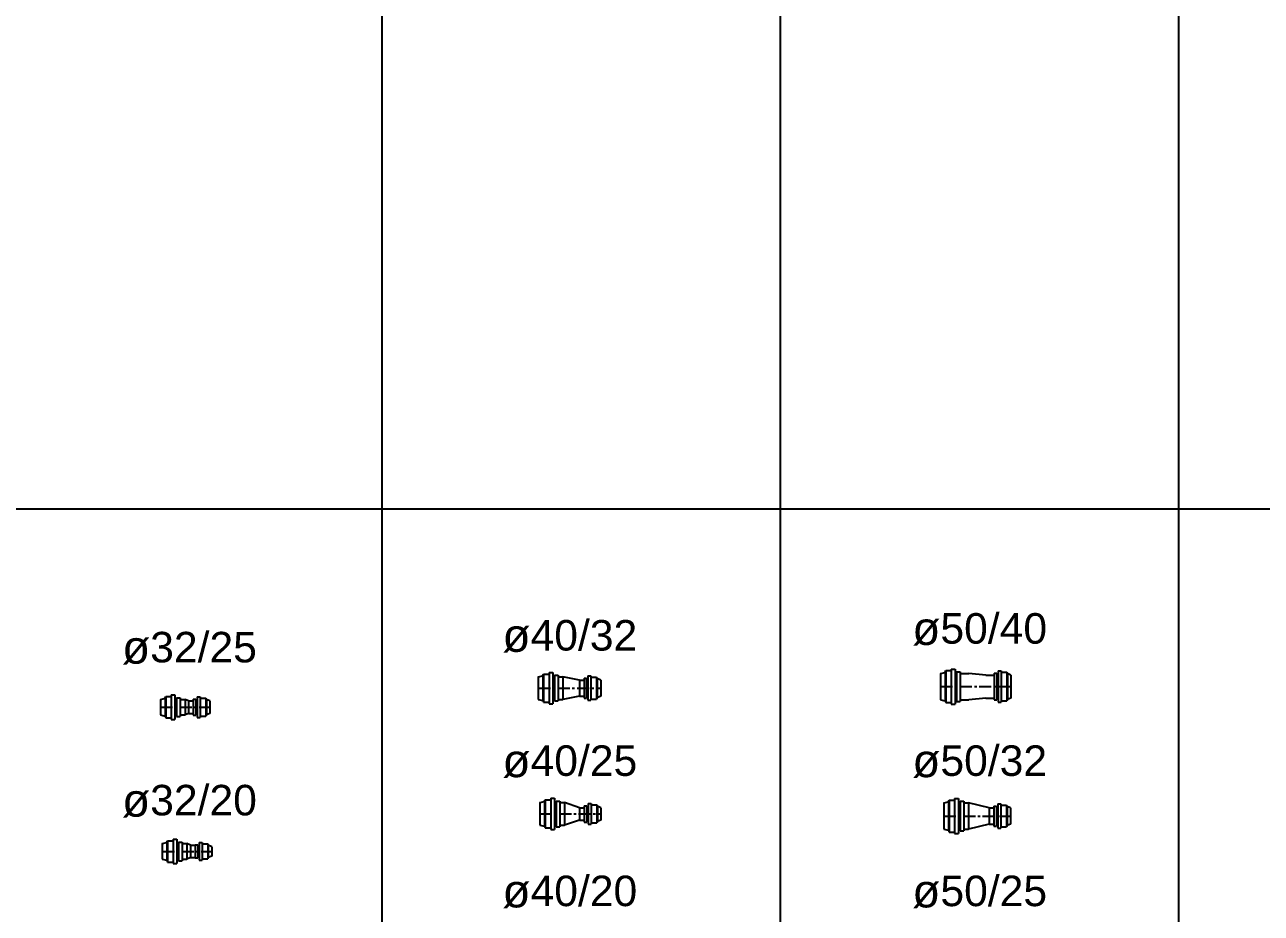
# Model space of a CAD drawing. Header units: millimetres. Extents: x 1218 to 72853, y -34712 to 16286.
# Drawn here: x 23928 to 27168, y -12388 to -10059 of the extents above; entities that cross this region are included whole.
import ezdxf

# ---------------------------------------------------------------- set-up
doc = ezdxf.new("R2010")
doc.units = ezdxf.units.MM
doc.linetypes.add('CENTER', pattern=[50.8, 31.75, -6.35, 6.35, -6.35])
doc.styles.get("Standard").update_dxf_attribs({"font": 'arial.ttf'})

# ---------------------------------------------------------------- blocks, each defined once
blk = doc.blocks.new('GIAM-D50x40 HDPE')
at = {"linetype": 'Continuous'}
for p, q in [((-75.3, 34.5), (-63.3, 37.3)), ((-75.3, 34.5), (-75.3, -34.5)), ((-63.3, 37.3), (-61.3, 41.8)), ((-61.3, 41.8), (-47, 41.8)), ((-47, 46), (-37.1, 46)), ((-32.8, 34.5), (-37.1, 34.5)), ((-32.8, 38.7), (-23.3, 38.7)), ((-23.3, 38.7), (-23.3, -38.7)), ((-23.3, 34.5), (-0.9, 34.5)), ((43.5, 30.2), (-0.9, 34.5)), ((65.9, 35.1), (65.9, -35.1)), ((65.9, 35.1), (72.5, 35.1)), ((76, 41), (83.9, 41)), ((83.9, 37.6), (98.8, 37.6)), ((100.3, 34.1), (98.8, 37.6)), ((109.6, 30.2), (100.3, 34.1)), ((43.5, 30.2), (65.9, 30.2)), ((72.5, 30.2), (76, 30.2)), ((109.6, 30.2), (109.6, -30.2)), ((43.5, -30.2), (-0.9, -34.5)), ((43.5, -30.2), (65.9, -30.2)), ((72.5, -30.2), (76, -30.2)), ((109.6, -30.2), (100.3, -34.1)), ((-75.3, -34.5), (-63.3, -37.3)), ((-63.3, -37.3), (-61.3, -41.8)), ((-61.3, -41.8), (-47, -41.8)), ((-47, -46), (-37.1, -46)), ((-32.8, -34.5), (-37.1, -34.5)), ((-32.8, -38.7), (-23.3, -38.7)), ((-23.3, -34.5), (-0.9, -34.5)), ((65.9, -35.1), (72.5, -35.1)), ((76, -41), (83.9, -41)), ((83.9, -37.6), (98.8, -37.6)), ((100.3, -34.1), (98.8, -37.6))]:
    blk.add_line(p, q, dxfattribs=at)
at = {"color": 8, "linetype": 'Continuous'}
for p, q in [((-63.3, 37.3), (-63.3, -37.3)), ((-61.3, 41.8), (-61.3, -41.8)), ((-47, 46), (-47, -46)), ((-37.1, 46), (-37.1, -46)), ((-32.8, 38.7), (-32.8, -38.7)), ((72.5, 35.1), (72.5, -35.1)), ((76, 41), (76, -41)), ((83.9, 41), (83.9, -41)), ((98.8, 37.6), (98.8, -37.6)), ((100.3, 34.1), (100.3, -34.1))]:
    blk.add_line(p, q, dxfattribs=at)
at = {"color": 8, "linetype": 'CENTER'}
blk.add_line((-75.3, 0), (109.6, 0), dxfattribs=at)
at = {"linetype": 'Continuous', "flags": 1}
for p in [(-47, 0), (83.9, 0)]:
    blk.add_attdef('AMC', p, '', height=0.5, dxfattribs=at)
blk = doc.blocks.new('GIAM-D40x32 HDPE')
at = {"linetype": 'Continuous'}
for p, q in [((-60, 32.3), (-58.1, 36.8)), ((-58.1, 36.8), (-43.8, 36.8)), ((-43.8, 41), (-33.9, 41)), ((-29.6, 33.7), (-20.1, 33.7)), ((-20.1, 33.7), (-20.1, -33.7)), ((-72.1, 29.5), (-60, 32.3)), ((-72.1, 29.5), (-72.1, -29.5)), ((-29.6, 29.5), (-33.9, 29.5)), ((-20.1, 29.5), (-7.6, 29.5)), ((35.7, 21.2), (-7.6, 29.5)), ((35.7, 21.2), (48.2, 21.2)), ((48.2, 26.2), (48.2, -26.2)), ((48.2, 26.2), (54.8, 26.2)), ((54.8, 21.2), (58.2, 21.2)), ((58.2, 32), (66.1, 32)), ((66.1, 28.6), (81, 28.6)), ((82.5, 25.1), (81, 28.6)), ((91.8, 21.2), (82.5, 25.1)), ((91.8, 21.2), (91.8, -21.2)), ((-72.1, -29.5), (-60, -32.3)), ((-60, -32.3), (-58.1, -36.8)), ((-29.6, -29.5), (-33.9, -29.5)), ((-20.1, -29.5), (-7.6, -29.5)), ((35.7, -21.2), (-7.6, -29.5)), ((35.7, -21.2), (48.2, -21.2)), ((48.2, -26.2), (54.8, -26.2)), ((54.8, -21.2), (58.2, -21.2)), ((58.2, -32), (66.1, -32)), ((66.1, -28.6), (81, -28.6)), ((82.5, -25.1), (81, -28.6)), ((91.8, -21.2), (82.5, -25.1)), ((-58.1, -36.8), (-43.8, -36.8)), ((-43.8, -41), (-33.9, -41)), ((-29.6, -33.7), (-20.1, -33.7))]:
    blk.add_line(p, q, dxfattribs=at)
at = {"color": 8, "linetype": 'Continuous'}
for p, q in [((-58.1, 36.8), (-58.1, -36.8)), ((-43.8, 41), (-43.8, -41)), ((-33.9, 41), (-33.9, -41)), ((-29.6, 33.7), (-29.6, -33.7)), ((-60, 32.3), (-60, -32.3)), ((-7.6, 29.5), (-7.6, -29.5)), ((35.7, 21.2), (35.7, -21.2)), ((54.8, 26.2), (54.8, -26.2)), ((58.2, 32), (58.2, -32)), ((66.1, 32), (66.1, -32)), ((81, 28.6), (81, -28.6)), ((82.5, 25.1), (82.5, -25.1))]:
    blk.add_line(p, q, dxfattribs=at)
at = {"color": 8, "linetype": 'CENTER'}
blk.add_line((-72.1, 0), (91.8, 0), dxfattribs=at)
at = {"linetype": 'Continuous', "flags": 1}
for p in [(-43.8, 0), (66.1, 0)]:
    blk.add_attdef('AMC', p, '', height=0.5, dxfattribs=at)
blk = doc.blocks.new('GIAM-D40x25 HDPE')
at = {"linetype": 'Continuous'}
for p, q in [((-55.1, 32.3), (-53.2, 36.8)), ((-53.2, 36.8), (-38.8, 36.8)), ((-38.8, 41), (-29, 41)), ((-24.6, 33.7), (-15.1, 33.7)), ((-15.1, 33.7), (-15.1, -33.7)), ((-67.2, 29.5), (-55.1, 32.3)), ((-67.2, 29.5), (-67.2, -29.5)), ((-24.6, 29.5), (-29, 29.5)), ((-15.1, 29.5), (-2.7, 29.5)), ((36.7, 16.2), (-2.7, 29.5)), ((36.7, 16.2), (49.1, 16.2)), ((49.1, 21.2), (49.1, -21.2)), ((49.1, 21.2), (55.7, 21.2)), ((55.7, 16.2), (59.2, 16.2)), ((59.2, 27), (67.1, 27)), ((67.1, 23.6), (81.9, 23.6)), ((83.5, 20.1), (81.9, 23.6)), ((92.7, 16.2), (83.5, 20.1)), ((92.7, 16.2), (92.7, -16.2)), ((-67.2, -29.5), (-55.1, -32.3)), ((-55.1, -32.3), (-53.2, -36.8)), ((-24.6, -29.5), (-29, -29.5)), ((-15.1, -29.5), (-2.7, -29.5)), ((36.7, -16.2), (-2.7, -29.5)), ((36.7, -16.2), (49.1, -16.2)), ((49.1, -21.2), (55.7, -21.2)), ((55.7, -16.2), (59.2, -16.2)), ((59.2, -27), (67.1, -27)), ((67.1, -23.6), (81.9, -23.6)), ((83.5, -20.1), (81.9, -23.6)), ((92.7, -16.2), (83.5, -20.1)), ((-53.2, -36.8), (-38.8, -36.8)), ((-38.8, -41), (-29, -41)), ((-24.6, -33.7), (-15.1, -33.7))]:
    blk.add_line(p, q, dxfattribs=at)
at = {"color": 8, "linetype": 'Continuous'}
for p, q in [((-53.2, 36.8), (-53.2, -36.8)), ((-38.8, 41), (-38.8, -41)), ((-29, 41), (-29, -41)), ((-24.6, 33.7), (-24.6, -33.7)), ((-55.1, 32.3), (-55.1, -32.3)), ((-2.7, 29.5), (-2.7, -29.5)), ((36.7, 16.2), (36.7, -16.2)), ((55.7, 21.2), (55.7, -21.2)), ((59.2, 27), (59.2, -27)), ((67.1, 27), (67.1, -27)), ((81.9, 23.6), (81.9, -23.6)), ((83.5, 20.1), (83.5, -20.1))]:
    blk.add_line(p, q, dxfattribs=at)
at = {"color": 8, "linetype": 'CENTER'}
blk.add_line((-67.2, 0), (92.7, 0), dxfattribs=at)
at = {"linetype": 'Continuous', "flags": 1}
for p in [(-38.8, 0), (67.1, 0)]:
    blk.add_attdef('AMC', p, '', height=0.5, dxfattribs=at)
blk = doc.blocks.new('GIAM-D32x20 HDPE')
at = {"linetype": 'Continuous'}
for p, q in [((-58.8, 20.5), (-46.7, 23.3)), ((-58.8, 20.5), (-58.8, -20.5)), ((-46.7, 23.3), (-44.8, 27.8)), ((-44.8, 27.8), (-30.4, 27.8)), ((-30.4, 32), (-20.6, 32)), ((-16.3, 20.5), (-20.6, 20.5)), ((-16.3, 24.7), (-6.7, 24.7)), ((-6.7, 24.7), (-6.7, -24.7)), ((-6.7, 20.5), (5.7, 20.5)), ((15.1, 16.2), (5.7, 20.5)), ((15.1, 16.2), (27.5, 16.2)), ((27.5, 17.2), (27.5, -17.2)), ((27.5, 17.2), (34.1, 17.2)), ((34.1, 12.2), (37.6, 12.2)), ((37.6, 23), (45.5, 23)), ((45.5, 19.6), (60.4, 19.6)), ((61.9, 16.1), (60.4, 19.6)), ((71.1, 12.2), (61.9, 16.1)), ((71.1, 12.2), (71.1, -12.2)), ((-58.8, -20.5), (-46.7, -23.3)), ((-46.7, -23.3), (-44.8, -27.8)), ((-44.8, -27.8), (-30.4, -27.8)), ((-30.4, -32), (-20.6, -32)), ((-16.3, -20.5), (-20.6, -20.5)), ((-16.3, -24.7), (-6.7, -24.7)), ((-6.7, -20.5), (5.7, -20.5)), ((15.1, -16.2), (5.7, -20.5)), ((15.1, -16.2), (27.5, -16.2)), ((27.5, -17.2), (34.1, -17.2)), ((34.1, -12.2), (37.6, -12.2)), ((37.6, -23), (45.5, -23)), ((45.5, -19.6), (60.4, -19.6)), ((61.9, -16.1), (60.4, -19.6)), ((71.1, -12.2), (61.9, -16.1))]:
    blk.add_line(p, q, dxfattribs=at)
at = {"color": 8, "linetype": 'CENTER'}
blk.add_line((-58.8, 0), (71.1, 0), dxfattribs=at)
at = {"color": 8, "linetype": 'Continuous'}
for p, q in [((-46.7, 23.3), (-46.7, -23.3)), ((-44.8, 27.8), (-44.8, -27.8)), ((-30.4, 32), (-30.4, -32)), ((-20.6, 32), (-20.6, -32)), ((-16.3, 24.7), (-16.3, -24.7)), ((5.7, 20.5), (5.7, -20.5)), ((15.1, 16.2), (15.1, -16.2)), ((34.1, 17.2), (34.1, -17.2)), ((37.6, 23), (37.6, -23)), ((45.5, 23), (45.5, -23)), ((60.4, 19.6), (60.4, -19.6)), ((61.9, 16.1), (61.9, -16.1))]:
    blk.add_line(p, q, dxfattribs=at)
at = {"linetype": 'Continuous', "flags": 1}
for p in [(-30.4, 0), (45.5, 0)]:
    blk.add_attdef('AMC', p, '', height=0.5, dxfattribs=at)
blk = doc.blocks.new('GIAM-D50x32 HDPE')
at = {"linetype": 'Continuous'}
for p, q in [((-75.5, 34.5), (-63.5, 37.3)), ((-75.5, 34.5), (-75.5, -34.5)), ((-63.5, 37.3), (-61.5, 41.8)), ((-61.5, 41.8), (-47.2, 41.8)), ((-47.2, 46), (-37.3, 46)), ((-33, 34.5), (-37.3, 34.5)), ((-33, 38.7), (-23.5, 38.7)), ((-23.5, 38.7), (-23.5, -38.7)), ((-23.5, 34.5), (-11.1, 34.5)), ((43.3, 21.2), (-11.1, 34.5)), ((43.3, 21.2), (55.7, 21.2)), ((55.7, 26.2), (55.7, -26.2)), ((55.7, 26.2), (62.3, 26.2)), ((62.3, 21.2), (65.8, 21.2)), ((65.8, 32), (73.7, 32)), ((73.7, 28.6), (88.6, 28.6)), ((90.1, 25.1), (88.6, 28.6)), ((99.4, 21.2), (90.1, 25.1)), ((99.4, 21.2), (99.4, -21.2)), ((43.3, -21.2), (-11.1, -34.5)), ((43.3, -21.2), (55.7, -21.2)), ((55.7, -26.2), (62.3, -26.2)), ((62.3, -21.2), (65.8, -21.2)), ((65.8, -32), (73.7, -32)), ((73.7, -28.6), (88.6, -28.6)), ((90.1, -25.1), (88.6, -28.6)), ((99.4, -21.2), (90.1, -25.1)), ((-75.5, -34.5), (-63.5, -37.3)), ((-63.5, -37.3), (-61.5, -41.8)), ((-61.5, -41.8), (-47.2, -41.8)), ((-47.2, -46), (-37.3, -46)), ((-33, -34.5), (-37.3, -34.5)), ((-33, -38.7), (-23.5, -38.7)), ((-23.5, -34.5), (-11.1, -34.5))]:
    blk.add_line(p, q, dxfattribs=at)
at = {"color": 8, "linetype": 'Continuous'}
for p, q in [((-63.5, 37.3), (-63.5, -37.3)), ((-61.5, 41.8), (-61.5, -41.8)), ((-47.2, 46), (-47.2, -46)), ((-37.3, 46), (-37.3, -46)), ((-33, 38.7), (-33, -38.7)), ((-11.1, 34.5), (-11.1, -34.5)), ((43.3, 21.2), (43.3, -21.2)), ((62.3, 26.2), (62.3, -26.2)), ((65.8, 32), (65.8, -32)), ((73.7, 32), (73.7, -32)), ((88.6, 28.6), (88.6, -28.6)), ((90.1, 25.1), (90.1, -25.1))]:
    blk.add_line(p, q, dxfattribs=at)
at = {"color": 8, "linetype": 'CENTER'}
blk.add_line((-75.5, 0), (99.4, 0), dxfattribs=at)
at = {"linetype": 'Continuous', "flags": 1}
for p in [(-47.2, 0), (73.7, 0)]:
    blk.add_attdef('AMC', p, '', height=0.5, dxfattribs=at)
blk = doc.blocks.new('GIAM-D32x25 HDPE')
at = {"linetype": 'Continuous'}
for p, q in [((-58.1, 20.5), (-46, 23.3)), ((-58.1, 20.5), (-58.1, -20.5)), ((-46, 23.3), (-44.1, 27.8)), ((-44.1, 27.8), (-29.8, 27.8)), ((-29.8, 32), (-19.9, 32)), ((-15.6, 20.5), (-19.9, 20.5)), ((-15.6, 24.7), (-6.1, 24.7)), ((-6.1, 24.7), (-6.1, -24.7)), ((-6.1, 20.5), (6.4, 20.5)), ((15.8, 16.2), (6.4, 20.5)), ((15.8, 16.2), (28.2, 16.2)), ((28.2, 21.2), (28.2, -21.2)), ((28.2, 21.2), (34.8, 21.2)), ((34.8, 16.2), (38.3, 16.2)), ((38.3, 27), (46.1, 27)), ((46.1, 23.6), (61, 23.6)), ((62.6, 20.1), (61, 23.6)), ((71.8, 16.2), (62.6, 20.1)), ((71.8, 16.2), (71.8, -16.2)), ((-58.1, -20.5), (-46, -23.3)), ((-46, -23.3), (-44.1, -27.8)), ((-44.1, -27.8), (-29.8, -27.8)), ((-29.8, -32), (-19.9, -32)), ((-15.6, -20.5), (-19.9, -20.5)), ((-15.6, -24.7), (-6.1, -24.7)), ((-6.1, -20.5), (6.4, -20.5)), ((15.8, -16.2), (6.4, -20.5)), ((15.8, -16.2), (28.2, -16.2)), ((28.2, -21.2), (34.8, -21.2)), ((34.8, -16.2), (38.3, -16.2)), ((38.3, -27), (46.1, -27)), ((46.1, -23.6), (61, -23.6)), ((62.6, -20.1), (61, -23.6)), ((71.8, -16.2), (62.6, -20.1))]:
    blk.add_line(p, q, dxfattribs=at)
at = {"color": 8, "linetype": 'CENTER'}
blk.add_line((-58.1, 0), (71.8, 0), dxfattribs=at)
at = {"color": 8, "linetype": 'Continuous'}
for p, q in [((-46, 23.3), (-46, -23.3)), ((-44.1, 27.8), (-44.1, -27.8)), ((-29.8, 32), (-29.8, -32)), ((-19.9, 32), (-19.9, -32)), ((-15.6, 24.7), (-15.6, -24.7)), ((6.4, 20.5), (6.4, -20.5)), ((15.8, 16.2), (15.8, -16.2)), ((34.8, 21.2), (34.8, -21.2)), ((38.3, 27), (38.3, -27)), ((46.1, 27), (46.1, -27)), ((61, 23.6), (61, -23.6)), ((62.6, 20.1), (62.6, -20.1))]:
    blk.add_line(p, q, dxfattribs=at)
at = {"linetype": 'Continuous', "flags": 1}
for p in [(-29.8, 0), (46.1, 0)]:
    blk.add_attdef('AMC', p, '', height=0.5, dxfattribs=at)

msp = doc.modelspace()

# ---------------------------------------------------------------- linework, layer by layer
at = {"linetype": 'Continuous'}
for p, q in [((24863.2, -5474.9), (24863.2, -14643.9)), ((25907.3, -5474.9), (25907.3, -14643.9)), ((26951.3, -5474.9), (26951.3, -14643.9)), ((20687, -11328.4), (46860, -11328.4))]:
    msp.add_line(p, q, dxfattribs=at)

# ---------------------------------------------------------------- block references
at = {"color": 1}
for name, p in [('GIAM-D40x32 HDPE', (25345.5, -11798.1)), ('GIAM-D50x40 HDPE', (26402.8, -11794.2)), ('GIAM-D32x25 HDPE', (24341.3, -11848.1)), ('GIAM-D40x25 HDPE', (25344.8, -12127.9)), ('GIAM-D50x32 HDPE', (26411.9, -12133.5)), ('GIAM-D32x20 HDPE', (24346.9, -12226.2))]:
    msp.add_blockref(name, p, dxfattribs=at)

# ---------------------------------------------------------------- texts
at = {"color": 2, "ltscale": 500, "char_height": 80, "attachment_point": 1}
for s, insert in [('{\\H1.08333x;ø\\A1;\\H0.92308x;50/40}', (26253.4, -11598.3)), ('{\\H1.08333x;ø\\A1;\\H0.92308x;40/32}', (25179.3, -11616.4)), ('{\\H1.08333x;ø\\A1;\\H0.92308x;32/25}', (24182.5, -11647.4)), ('{\\H1.08333x;ø\\A1;\\H0.92308x;40/25}', (25179.3, -11944.9)), ('{\\H1.08333x;ø\\A1;\\H0.92308x;50/32}', (26253.4, -11944.9)), ('{\\H1.08333x;ø\\A1;\\H0.92308x;32/20}', (24182.5, -12048.4)), ('{\\H1.08333x;ø\\A1;\\H0.92308x;40/20}', (25179.3, -12286.3)), ('{\\H1.08333x;ø\\A1;\\H0.92308x;50/25}', (26253.4, -12286.3))]:
    msp.add_mtext_dynamic_manual_height_columns(s, width=2693.132, gutter_width=15, heights=[91.3], dxfattribs=dict(at, insert=insert))

doc.saveas('drawing.dxf')
